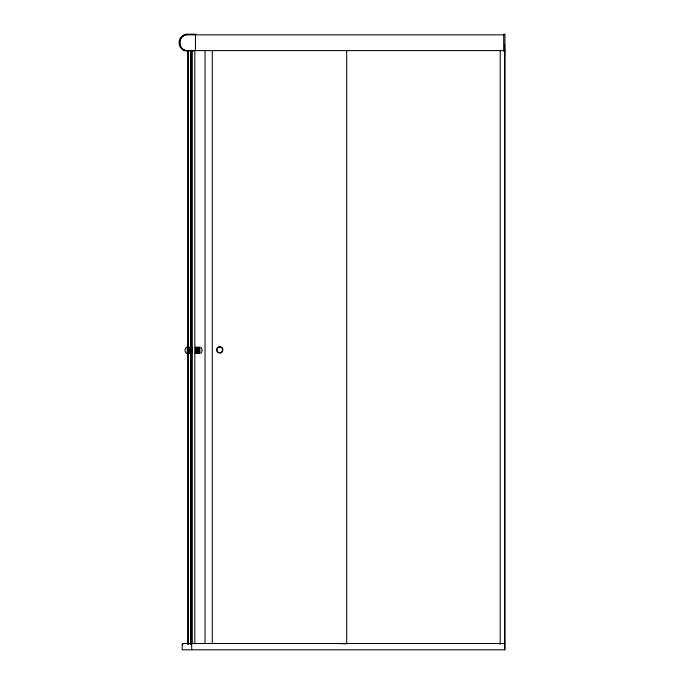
<?xml version="1.0" encoding="UTF-8"?>
<svg xmlns="http://www.w3.org/2000/svg" width="684" height="684" viewBox="0 0 684 684"><rect width="100%" height="100%" fill="white"/><g stroke="black" fill="none" stroke-linecap="round" stroke-linejoin="round"><path stroke-width="1.03" d="M504.946 51.232L503.689 51.232L503.689 34.2L504.946 34.2L504.946 649.8L182.209 649.8L182.26 644.661L183.38 643.55M200.976 353.235C202.421 351.884 202.413 348.703 200.976 347.352M186.535 347.198C184.5 348.182 184.5 352.405 186.535 353.397M503.877 34.833L185.997 34.833C177.814 36.252 177.814 49.171 185.997 50.599L504.946 50.599M196.086 34.2L185.886 34.2L184.005 34.85A8.712 8.712 0 0 0 184.005 50.582L188.946 51.232M190.99 51.232L193.025 51.232M504.946 643.49L183.791 643.49A1.573 1.573 0 0 0 182.209 645.072M504.63 44.289L504.63 649.8M500.218 50.599L500.218 644.456M346.694 50.701L346.694 643.824L337.229 643.49M212.288 50.599L212.288 643.832M205.038 50.599L205.038 643.832M199.873 347.139L199.873 353.448M199.241 347.139L199.241 353.448M198.608 347.139L198.608 353.448M197.975 347.139L197.975 353.448M197.351 347.139L197.351 353.448M196.718 347.139L196.718 353.448M196.086 347.139L196.086 353.448M195.453 34.833L195.453 50.599M195.453 347.139L195.453 353.448M194.829 50.701L194.829 643.824M192.307 50.701L192.307 643.824M191.674 347.139L191.674 353.448M191.674 643.49L191.674 649.8M191.041 50.599L191.041 644.456M190.725 50.599L190.725 347.797M190.725 352.072L190.725 644.456M190.408 347.139L190.408 353.448M189.776 347.139L189.776 353.448M189.152 347.139L189.152 353.448M188.519 347.139L188.519 353.448M188.203 50.599L188.203 347.797M188.203 352.072L188.203 644.456M187.886 50.599L187.886 644.456M187.254 347.139L187.254 353.448M222.522 350.618A2.839 2.839 0 0 1 222.035 351.61M221.787 351.892A2.839 2.839 0 0 1 219.051 352.628M218.692 352.508A2.839 2.839 0 0 1 217.324 351.302M217.161 350.969A2.839 2.839 0 0 1 217.161 348.797M217.324 348.464A2.839 2.839 0 0 1 218.692 347.258M219.051 347.139A2.839 2.839 0 0 1 221.787 347.874M222.035 348.156A2.839 2.839 0 0 1 222.522 349.148M185.997 50.599A8.08 8.08 0 0 1 185.997 34.833M218.205 352.619A3.155 3.155 0 0 0 222.933 349.883A3.155 3.155 0 0 0 218.205 347.156A3.155 3.155 0 0 0 218.205 352.619"/></g></svg>
